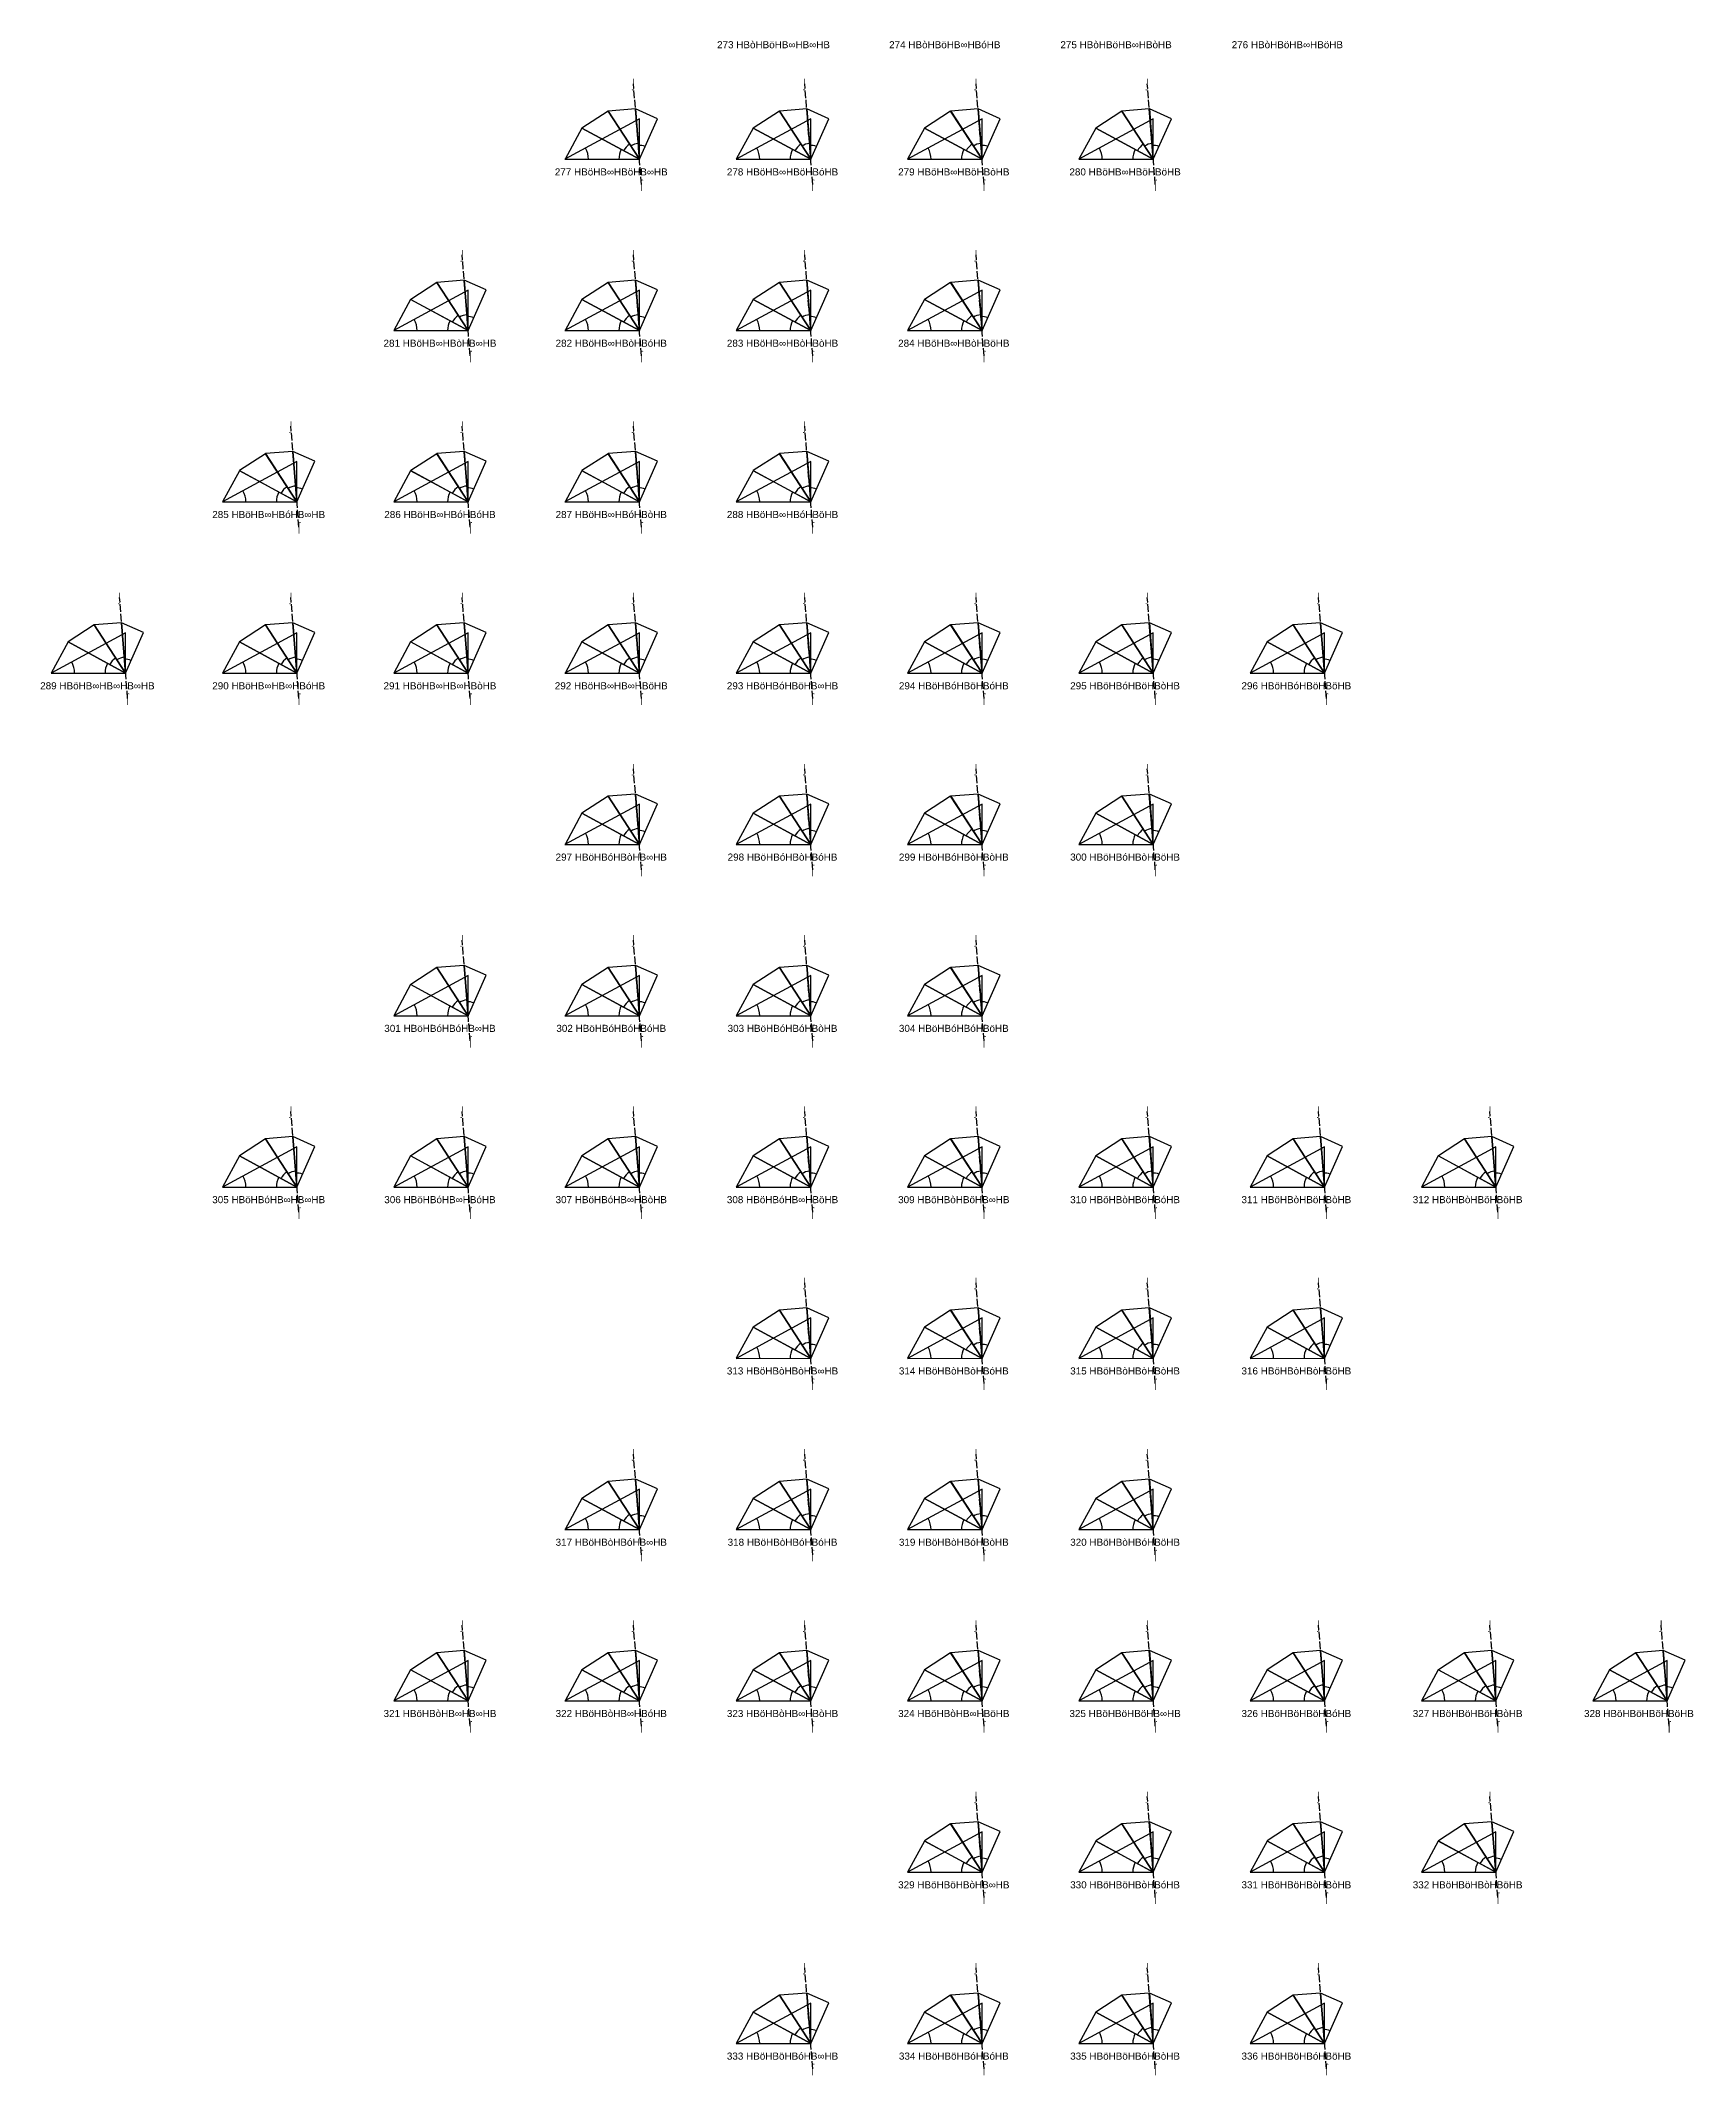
# Model space of a CAD drawing. Header units: millimetres. Extents: x 122552 to 1654769, y -10280102 to 62068.
# Drawn here: x 919741 to 1176863, y -2507444 to -2190901 of the extents above; entities that cross this region are included whole.
import ezdxf
from ezdxf.enums import TextEntityAlignment as Align

# ---------------------------------------------------------------- set-up
doc = ezdxf.new("R2010")
doc.units = ezdxf.units.MM
doc.linetypes.add('ACAD_ISO02W100', pattern=[15, 12, -3])
for name, color, linetype in [('BASE', 170, 'Continuous'), ('HYPOTENUSE', 20, 'Continuous'), ('PERPENDICULAR', 90, 'Continuous'), ('Standard', 7, 'Continuous')]:
    doc.layers.add(name, color=color, linetype=linetype)
doc.styles.add('Arial', font='arial_0.ttf')

# ---------------------------------------------------------------- blocks, each defined once
blk = doc.blocks.new('fundamental_block_GT')
at = {"color": 4}
blk.add_arc((0, -2), 277, 359.9799, 28.4254, dxfattribs=at)
at = {"layer": 'BASE'}
blk.add_line((0, 0), (879, -7), dxfattribs=at)
at = {"layer": 'HYPOTENUSE'}
blk.add_line((883, 469), (0, 0), dxfattribs=at)
at = {"layer": 'PERPENDICULAR'}
blk.add_line((879, -7), (883, 469), dxfattribs=at)

msp = doc.modelspace()

# ---------------------------------------------------------------- linework, layer by layer
at = {"linetype": 'ACAD_ISO02W100', "ltscale": 100}
for p, q in [((1013213, -2213279), (1011969, -2197594)), ((1039862, -2213279), (1038618, -2197594)), ((1066510, -2213279), (1065266, -2197594)), ((1093159, -2213279), (1091915, -2197594)), ((986564, -2239928), (985320, -2224242)), ((1013213, -2239928), (1011969, -2224242)), ((1039862, -2239928), (1038618, -2224242)), ((1066510, -2239928), (1065266, -2224242)), ((959916, -2266576), (958672, -2250891)), ((986564, -2266576), (985320, -2250891)), ((1013213, -2266576), (1011969, -2250891)), ((1039862, -2266576), (1038618, -2250891)), ((933267, -2293225), (932023, -2277540)), ((959916, -2293225), (958672, -2277540)), ((986564, -2293225), (985320, -2277540)), ((1013213, -2293225), (1011969, -2277540)), ((1039862, -2293225), (1038618, -2277540)), ((1066510, -2293225), (1065266, -2277540)), ((1093159, -2293225), (1091915, -2277540)), ((1119808, -2293225), (1118564, -2277540)), ((1013213, -2319874), (1011969, -2304188)), ((1039862, -2319874), (1038618, -2304188)), ((1066510, -2319874), (1065266, -2304188)), ((1093159, -2319874), (1091915, -2304188)), ((986564, -2346522), (985320, -2330837)), ((1013213, -2346522), (1011969, -2330837)), ((1039862, -2346522), (1038618, -2330837)), ((1066510, -2346522), (1065266, -2330837)), ((959916, -2373171), (958672, -2357486)), ((986564, -2373171), (985320, -2357486)), ((1013213, -2373171), (1011969, -2357486)), ((1039862, -2373171), (1038618, -2357486)), ((1066510, -2373171), (1065266, -2357486)), ((1093159, -2373171), (1091915, -2357486)), ((1119808, -2373171), (1118564, -2357486)), ((1146456, -2373171), (1145212, -2357486)), ((1039862, -2399820), (1038618, -2384134)), ((1066510, -2399820), (1065266, -2384134)), ((1093159, -2399820), (1091915, -2384134)), ((1119808, -2399820), (1118564, -2384134)), ((1013213, -2426468), (1011969, -2410783)), ((1039862, -2426468), (1038618, -2410783)), ((1066510, -2426468), (1065266, -2410783)), ((1093159, -2426468), (1091915, -2410783)), ((986564, -2453117), (985320, -2437432)), ((1013213, -2453117), (1011969, -2437432)), ((1039862, -2453117), (1038618, -2437432)), ((1066510, -2453117), (1065266, -2437432)), ((1093159, -2453117), (1091915, -2437432)), ((1119808, -2453117), (1118564, -2437432)), ((1146456, -2453117), (1145212, -2437432)), ((1173105, -2453117), (1171861, -2437432)), ((1066510, -2479766), (1065266, -2464080)), ((1093159, -2479766), (1091915, -2464080)), ((1119808, -2479766), (1118564, -2464080)), ((1146456, -2479766), (1145212, -2464080)), ((1039862, -2506414), (1038618, -2490729)), ((1066510, -2506414), (1065266, -2490729)), ((1093159, -2506414), (1091915, -2490729)), ((1119808, -2506414), (1118564, -2490729))]:
    msp.add_line(p, q, dxfattribs=at)

# ---------------------------------------------------------------- block references
for p, xscale, yscale, zscale, rotation in [((1012902, -2209358), 10.18429076373601, 10.18429076373601, 10.18429076373601, 123.5116672382091), ((1012902, -2209358), 8.951118371073518, 8.951118371073518, 8.951118371073518, 95.02333447641668), ((1012902, -2209358), 7.867265571232669, 7.867265571232669, 7.867265571232669, 66.5350017146181), ((1039551, -2209358), 10.18429076373601, 10.18429076373601, 10.18429076373601, 123.5116672382091), ((1039551, -2209358), 8.951118371073518, 8.951118371073518, 8.951118371073518, 95.02333447641668), ((1039551, -2209358), 7.867265571232669, 7.867265571232669, 7.867265571232669, 66.5350017146181), ((1066199, -2209358), 10.18429076373601, 10.18429076373601, 10.18429076373601, 123.5116672382091), ((1066199, -2209358), 8.951118371073518, 8.951118371073518, 8.951118371073518, 95.02333447641668), ((1066199, -2209358), 7.867265571232678, 7.867265571232678, 7.867265571232678, 66.53500171461897), ((1092848, -2209358), 10.18429076373601, 10.18429076373601, 10.18429076373601, 123.5116672382091), ((1092848, -2209358), 8.951118371073518, 8.951118371073518, 8.951118371073518, 95.02333447641668), ((1092848, -2209358), 7.867265571232678, 7.867265571232678, 7.867265571232678, 66.53500171461897), ((1012902, -2209358), 11.58735412275403, 11.58735412275403, 11.58735412275403, 152.0000000000003), ((1039551, -2209358), 11.58735412275403, 11.58735412275403, 11.58735412275403, 152.0000000000003), ((1066199, -2209358), 11.58735412275403, 11.58735412275403, 11.58735412275403, 152.0000000000003), ((1092848, -2209358), 11.58735412275403, 11.58735412275403, 11.58735412275403, 152.0000000000003), ((986253, -2236006), 8.951118371073518, 8.951118371073518, 8.951118371073518, 95.02333447641668), ((986253, -2236006), 7.867265571232669, 7.867265571232669, 7.867265571232669, 66.5350017146181), ((1012902, -2236006), 8.951118371073518, 8.951118371073518, 8.951118371073518, 95.02333447641668), ((1012902, -2236006), 7.867265571232669, 7.867265571232669, 7.867265571232669, 66.5350017146181), ((1039551, -2236006), 8.951118371073518, 8.951118371073518, 8.951118371073518, 95.02333447641668), ((1039551, -2236006), 7.867265571232669, 7.867265571232669, 7.867265571232669, 66.5350017146181), ((1066199, -2236006), 8.951118371073518, 8.951118371073518, 8.951118371073518, 95.02333447641668), ((1066199, -2236006), 7.867265571232678, 7.867265571232678, 7.867265571232678, 66.53500171461897), ((986253, -2236006), 11.58735412275403, 11.58735412275403, 11.58735412275403, 152.0000000000003), ((986253, -2236006), 10.18429076373601, 10.18429076373601, 10.18429076373601, 123.5116672382091), ((1012902, -2236006), 11.58735412275403, 11.58735412275403, 11.58735412275403, 152.0000000000003), ((1012902, -2236006), 10.18429076373601, 10.18429076373601, 10.18429076373601, 123.5116672382091), ((1039551, -2236006), 11.58735412275403, 11.58735412275403, 11.58735412275403, 152.0000000000003), ((1039551, -2236006), 10.18429076373601, 10.18429076373601, 10.18429076373601, 123.5116672382091), ((1066199, -2236006), 11.58735412275403, 11.58735412275403, 11.58735412275403, 152.0000000000003), ((1066199, -2236006), 10.18429076373601, 10.18429076373601, 10.18429076373601, 123.5116672382091), ((959605, -2262655), 10.18429076373601, 10.18429076373601, 10.18429076373601, 123.5116672382091), ((959605, -2262655), 8.951118371073518, 8.951118371073518, 8.951118371073518, 95.02333447641668), ((959605, -2262655), 7.867265571232669, 7.867265571232669, 7.867265571232669, 66.5350017146181), ((986253, -2262655), 10.18429076373601, 10.18429076373601, 10.18429076373601, 123.5116672382091), ((986253, -2262655), 8.951118371073518, 8.951118371073518, 8.951118371073518, 95.02333447641668), ((986253, -2262655), 7.867265571232669, 7.867265571232669, 7.867265571232669, 66.5350017146181), ((1012902, -2262655), 10.18429076373601, 10.18429076373601, 10.18429076373601, 123.5116672382091), ((1012902, -2262655), 8.951118371073518, 8.951118371073518, 8.951118371073518, 95.02333447641668), ((1012902, -2262655), 7.867265571232669, 7.867265571232669, 7.867265571232669, 66.5350017146181), ((1039551, -2262655), 10.18429076373601, 10.18429076373601, 10.18429076373601, 123.5116672382091), ((1039551, -2262655), 8.951118371073518, 8.951118371073518, 8.951118371073518, 95.02333447641668), ((1039551, -2262655), 7.867265571232669, 7.867265571232669, 7.867265571232669, 66.5350017146181), ((959605, -2262655), 11.58735412275403, 11.58735412275403, 11.58735412275403, 152.0000000000003), ((986253, -2262655), 11.58735412275403, 11.58735412275403, 11.58735412275403, 152.0000000000003), ((1012902, -2262655), 11.58735412275403, 11.58735412275403, 11.58735412275403, 152.0000000000003), ((1039551, -2262655), 11.58735412275403, 11.58735412275403, 11.58735412275403, 152.0000000000003), ((932956, -2289304), 10.18429076373601, 10.18429076373601, 10.18429076373601, 123.5116672382091), ((932956, -2289304), 8.951118371073518, 8.951118371073518, 8.951118371073518, 95.02333447641668), ((932956, -2289304), 7.867265571232669, 7.867265571232669, 7.867265571232669, 66.5350017146181), ((959605, -2289304), 10.18429076373601, 10.18429076373601, 10.18429076373601, 123.5116672382091), ((959605, -2289304), 8.951118371073518, 8.951118371073518, 8.951118371073518, 95.02333447641668), ((959605, -2289304), 7.867265571232669, 7.867265571232669, 7.867265571232669, 66.5350017146181), ((986253, -2289304), 10.18429076373601, 10.18429076373601, 10.18429076373601, 123.5116672382091), ((986253, -2289304), 8.951118371073518, 8.951118371073518, 8.951118371073518, 95.02333447641668), ((986253, -2289304), 7.867265571232669, 7.867265571232669, 7.867265571232669, 66.5350017146181), ((1012902, -2289304), 10.18429076373601, 10.18429076373601, 10.18429076373601, 123.5116672382091), ((1012902, -2289304), 8.951118371073518, 8.951118371073518, 8.951118371073518, 95.02333447641668), ((1012902, -2289304), 7.867265571232669, 7.867265571232669, 7.867265571232669, 66.5350017146181), ((1039551, -2289304), 10.18429076373601, 10.18429076373601, 10.18429076373601, 123.5116672382091), ((1039551, -2289304), 8.951118371073518, 8.951118371073518, 8.951118371073518, 95.02333447641668), ((1039551, -2289304), 7.867265571232669, 7.867265571232669, 7.867265571232669, 66.5350017146181), ((1066199, -2289304), 10.18429076373601, 10.18429076373601, 10.18429076373601, 123.5116672382091), ((1066199, -2289304), 8.951118371073518, 8.951118371073518, 8.951118371073518, 95.02333447641668), ((1066199, -2289304), 7.867265571232678, 7.867265571232678, 7.867265571232678, 66.53500171461897), ((1092848, -2289304), 10.18429076373601, 10.18429076373601, 10.18429076373601, 123.5116672382091), ((1092848, -2289304), 8.951118371073518, 8.951118371073518, 8.951118371073518, 95.02333447641668), ((1092848, -2289304), 7.867265571232678, 7.867265571232678, 7.867265571232678, 66.53500171461897), ((1119497, -2289304), 10.18429076373601, 10.18429076373601, 10.18429076373601, 123.5116672382091), ((1119497, -2289304), 8.951118371073518, 8.951118371073518, 8.951118371073518, 95.02333447641668), ((1119497, -2289304), 7.867265571232678, 7.867265571232678, 7.867265571232678, 66.53500171461897), ((932956, -2289304), 11.58735412275403, 11.58735412275403, 11.58735412275403, 152.0000000000003), ((959605, -2289304), 11.58735412275403, 11.58735412275403, 11.58735412275403, 152.0000000000003), ((986253, -2289304), 11.58735412275403, 11.58735412275403, 11.58735412275403, 152.0000000000003), ((1012902, -2289304), 11.58735412275403, 11.58735412275403, 11.58735412275403, 152.0000000000003), ((1039551, -2289304), 11.58735412275403, 11.58735412275403, 11.58735412275403, 152.0000000000003), ((1066199, -2289304), 11.58735412275403, 11.58735412275403, 11.58735412275403, 152.0000000000003), ((1092848, -2289304), 11.58735412275403, 11.58735412275403, 11.58735412275403, 152.0000000000003), ((1119497, -2289304), 11.58735412275403, 11.58735412275403, 11.58735412275403, 152.0000000000003), ((1012902, -2315952), 10.18429076373601, 10.18429076373601, 10.18429076373601, 123.5116672382091), ((1012902, -2315952), 8.951118371073518, 8.951118371073518, 8.951118371073518, 95.02333447641668), ((1012902, -2315952), 7.867265571232669, 7.867265571232669, 7.867265571232669, 66.5350017146181), ((1039551, -2315952), 10.18429076373601, 10.18429076373601, 10.18429076373601, 123.5116672382091), ((1039551, -2315952), 8.951118371073518, 8.951118371073518, 8.951118371073518, 95.02333447641668), ((1039551, -2315952), 7.867265571232669, 7.867265571232669, 7.867265571232669, 66.5350017146181), ((1066199, -2315952), 10.18429076373601, 10.18429076373601, 10.18429076373601, 123.5116672382091), ((1066199, -2315952), 8.951118371073518, 8.951118371073518, 8.951118371073518, 95.02333447641668), ((1066199, -2315952), 7.867265571232678, 7.867265571232678, 7.867265571232678, 66.53500171461897), ((1092848, -2315952), 10.18429076373601, 10.18429076373601, 10.18429076373601, 123.5116672382091), ((1092848, -2315952), 8.951118371073518, 8.951118371073518, 8.951118371073518, 95.02333447641668), ((1092848, -2315952), 7.867265571232678, 7.867265571232678, 7.867265571232678, 66.53500171461897), ((1012902, -2315952), 11.58735412275403, 11.58735412275403, 11.58735412275403, 152.0000000000003), ((1039551, -2315952), 11.58735412275403, 11.58735412275403, 11.58735412275403, 152.0000000000003), ((1066199, -2315952), 11.58735412275403, 11.58735412275403, 11.58735412275403, 152.0000000000003), ((1092848, -2315952), 11.58735412275403, 11.58735412275403, 11.58735412275403, 152.0000000000003), ((986253, -2342601), 10.18429076373601, 10.18429076373601, 10.18429076373601, 123.5116672382091), ((986253, -2342601), 8.951118371073518, 8.951118371073518, 8.951118371073518, 95.02333447641668), ((986253, -2342601), 7.867265571232669, 7.867265571232669, 7.867265571232669, 66.5350017146181), ((1012902, -2342601), 10.18429076373601, 10.18429076373601, 10.18429076373601, 123.5116672382091), ((1012902, -2342601), 8.951118371073518, 8.951118371073518, 8.951118371073518, 95.02333447641668), ((1012902, -2342601), 7.867265571232669, 7.867265571232669, 7.867265571232669, 66.5350017146181), ((1039551, -2342601), 10.18429076373601, 10.18429076373601, 10.18429076373601, 123.5116672382091), ((1039551, -2342601), 8.951118371073518, 8.951118371073518, 8.951118371073518, 95.02333447641668), ((1039551, -2342601), 7.867265571232669, 7.867265571232669, 7.867265571232669, 66.5350017146181), ((1066199, -2342601), 10.18429076373601, 10.18429076373601, 10.18429076373601, 123.5116672382091), ((1066199, -2342601), 8.951118371073518, 8.951118371073518, 8.951118371073518, 95.02333447641668), ((1066199, -2342601), 7.867265571232678, 7.867265571232678, 7.867265571232678, 66.53500171461897), ((986253, -2342601), 11.58735412275403, 11.58735412275403, 11.58735412275403, 152.0000000000003), ((1012902, -2342601), 11.58735412275403, 11.58735412275403, 11.58735412275403, 152.0000000000003), ((1039551, -2342601), 11.58735412275403, 11.58735412275403, 11.58735412275403, 152.0000000000003), ((1066199, -2342601), 11.58735412275403, 11.58735412275403, 11.58735412275403, 152.0000000000003), ((959605, -2369250), 8.951118371073518, 8.951118371073518, 8.951118371073518, 95.02333447641668), ((959605, -2369250), 7.867265571232669, 7.867265571232669, 7.867265571232669, 66.5350017146181), ((986253, -2369250), 8.951118371073518, 8.951118371073518, 8.951118371073518, 95.02333447641668), ((986253, -2369250), 7.867265571232669, 7.867265571232669, 7.867265571232669, 66.5350017146181), ((1012902, -2369250), 8.951118371073518, 8.951118371073518, 8.951118371073518, 95.02333447641668), ((1012902, -2369250), 7.867265571232669, 7.867265571232669, 7.867265571232669, 66.5350017146181), ((1039551, -2369250), 8.951118371073518, 8.951118371073518, 8.951118371073518, 95.02333447641668), ((1039551, -2369250), 7.867265571232669, 7.867265571232669, 7.867265571232669, 66.5350017146181), ((1066199, -2369250), 8.951118371073518, 8.951118371073518, 8.951118371073518, 95.02333447641668), ((1066199, -2369250), 7.867265571232678, 7.867265571232678, 7.867265571232678, 66.53500171461897), ((1092848, -2369250), 8.951118371073518, 8.951118371073518, 8.951118371073518, 95.02333447641668), ((1092848, -2369250), 7.867265571232678, 7.867265571232678, 7.867265571232678, 66.53500171461897), ((1119497, -2369250), 8.951118371073518, 8.951118371073518, 8.951118371073518, 95.02333447641668), ((1119497, -2369250), 7.867265571232678, 7.867265571232678, 7.867265571232678, 66.53500171461897), ((1146145, -2369250), 8.951118371073518, 8.951118371073518, 8.951118371073518, 95.02333447641668), ((1146145, -2369250), 7.867265571232678, 7.867265571232678, 7.867265571232678, 66.53500171461897), ((959605, -2369250), 11.58735412275403, 11.58735412275403, 11.58735412275403, 152.0000000000003), ((959605, -2369250), 10.18429076373601, 10.18429076373601, 10.18429076373601, 123.5116672382091), ((986253, -2369250), 11.58735412275403, 11.58735412275403, 11.58735412275403, 152.0000000000003), ((986253, -2369250), 10.18429076373601, 10.18429076373601, 10.18429076373601, 123.5116672382091), ((1012902, -2369250), 11.58735412275403, 11.58735412275403, 11.58735412275403, 152.0000000000003), ((1012902, -2369250), 10.18429076373601, 10.18429076373601, 10.18429076373601, 123.5116672382091), ((1039551, -2369250), 11.58735412275403, 11.58735412275403, 11.58735412275403, 152.0000000000003), ((1039551, -2369250), 10.18429076373601, 10.18429076373601, 10.18429076373601, 123.5116672382091), ((1066199, -2369250), 11.58735412275403, 11.58735412275403, 11.58735412275403, 152.0000000000003), ((1066199, -2369250), 10.18429076373601, 10.18429076373601, 10.18429076373601, 123.5116672382091), ((1092848, -2369250), 11.58735412275403, 11.58735412275403, 11.58735412275403, 152.0000000000003), ((1092848, -2369250), 10.18429076373601, 10.18429076373601, 10.18429076373601, 123.5116672382091), ((1119497, -2369250), 11.58735412275403, 11.58735412275403, 11.58735412275403, 152.0000000000003), ((1119497, -2369250), 10.18429076373601, 10.18429076373601, 10.18429076373601, 123.5116672382091), ((1146145, -2369250), 11.58735412275403, 11.58735412275403, 11.58735412275403, 152.0000000000003), ((1146145, -2369250), 10.18429076373601, 10.18429076373601, 10.18429076373601, 123.5116672382091), ((1039551, -2395898), 10.18429076373601, 10.18429076373601, 10.18429076373601, 123.5116672382091), ((1039551, -2395898), 8.951118371073518, 8.951118371073518, 8.951118371073518, 95.02333447641668), ((1039551, -2395898), 7.867265571232669, 7.867265571232669, 7.867265571232669, 66.5350017146181), ((1066199, -2395898), 10.18429076373601, 10.18429076373601, 10.18429076373601, 123.5116672382091), ((1066199, -2395898), 8.951118371073518, 8.951118371073518, 8.951118371073518, 95.02333447641668), ((1066199, -2395898), 7.867265571232678, 7.867265571232678, 7.867265571232678, 66.53500171461897), ((1092848, -2395898), 10.18429076373601, 10.18429076373601, 10.18429076373601, 123.5116672382091), ((1092848, -2395898), 8.951118371073518, 8.951118371073518, 8.951118371073518, 95.02333447641668), ((1092848, -2395898), 7.867265571232678, 7.867265571232678, 7.867265571232678, 66.53500171461897), ((1119497, -2395898), 10.18429076373601, 10.18429076373601, 10.18429076373601, 123.5116672382091), ((1119497, -2395898), 8.951118371073518, 8.951118371073518, 8.951118371073518, 95.02333447641668), ((1119497, -2395898), 7.867265571232678, 7.867265571232678, 7.867265571232678, 66.53500171461897), ((1039551, -2395898), 11.58735412275403, 11.58735412275403, 11.58735412275403, 152.0000000000003), ((1066199, -2395898), 11.58735412275403, 11.58735412275403, 11.58735412275403, 152.0000000000003), ((1092848, -2395898), 11.58735412275403, 11.58735412275403, 11.58735412275403, 152.0000000000003), ((1119497, -2395898), 11.58735412275403, 11.58735412275403, 11.58735412275403, 152.0000000000003), ((1012902, -2422547), 10.18429076373601, 10.18429076373601, 10.18429076373601, 123.5116672382091), ((1012902, -2422547), 8.951118371073518, 8.951118371073518, 8.951118371073518, 95.02333447641668), ((1012902, -2422547), 7.867265571232669, 7.867265571232669, 7.867265571232669, 66.5350017146181), ((1039551, -2422547), 10.18429076373601, 10.18429076373601, 10.18429076373601, 123.5116672382091), ((1039551, -2422547), 8.951118371073518, 8.951118371073518, 8.951118371073518, 95.02333447641668), ((1039551, -2422547), 7.867265571232669, 7.867265571232669, 7.867265571232669, 66.5350017146181), ((1066199, -2422547), 10.18429076373601, 10.18429076373601, 10.18429076373601, 123.5116672382091), ((1066199, -2422547), 8.951118371073518, 8.951118371073518, 8.951118371073518, 95.02333447641668), ((1066199, -2422547), 7.867265571232678, 7.867265571232678, 7.867265571232678, 66.53500171461897), ((1092848, -2422547), 10.18429076373601, 10.18429076373601, 10.18429076373601, 123.5116672382091), ((1092848, -2422547), 8.951118371073518, 8.951118371073518, 8.951118371073518, 95.02333447641668), ((1092848, -2422547), 7.867265571232678, 7.867265571232678, 7.867265571232678, 66.53500171461897), ((1012902, -2422547), 11.58735412275403, 11.58735412275403, 11.58735412275403, 152.0000000000003), ((1039551, -2422547), 11.58735412275403, 11.58735412275403, 11.58735412275403, 152.0000000000003), ((1066199, -2422547), 11.58735412275403, 11.58735412275403, 11.58735412275403, 152.0000000000003), ((1092848, -2422547), 11.58735412275403, 11.58735412275403, 11.58735412275403, 152.0000000000003), ((986253, -2449196), 10.18429076373601, 10.18429076373601, 10.18429076373601, 123.5116672382091), ((986253, -2449196), 8.951118371073518, 8.951118371073518, 8.951118371073518, 95.02333447641668), ((986253, -2449196), 7.867265571232669, 7.867265571232669, 7.867265571232669, 66.5350017146181), ((1012902, -2449196), 10.18429076373601, 10.18429076373601, 10.18429076373601, 123.5116672382091), ((1012902, -2449196), 8.951118371073518, 8.951118371073518, 8.951118371073518, 95.02333447641668), ((1012902, -2449196), 7.867265571232669, 7.867265571232669, 7.867265571232669, 66.5350017146181), ((1039551, -2449196), 10.18429076373601, 10.18429076373601, 10.18429076373601, 123.5116672382091), ((1039551, -2449196), 8.951118371073518, 8.951118371073518, 8.951118371073518, 95.02333447641668), ((1039551, -2449196), 7.867265571232669, 7.867265571232669, 7.867265571232669, 66.5350017146181), ((1066199, -2449196), 10.18429076373601, 10.18429076373601, 10.18429076373601, 123.5116672382091), ((1066199, -2449196), 8.951118371073518, 8.951118371073518, 8.951118371073518, 95.02333447641668), ((1066199, -2449196), 7.867265571232678, 7.867265571232678, 7.867265571232678, 66.53500171461897), ((1092848, -2449196), 10.18429076373601, 10.18429076373601, 10.18429076373601, 123.5116672382091), ((1092848, -2449196), 8.951118371073738, 8.951118371073738, 8.951118371073738, 95.02333447641972), ((1092848, -2449196), 7.867265571233178, 7.867265571233178, 7.867265571233178, 66.53500171462207), ((1119497, -2449196), 10.18429076373601, 10.18429076373601, 10.18429076373601, 123.5116672382091), ((1119497, -2449196), 8.951118371073738, 8.951118371073738, 8.951118371073738, 95.02333447641972), ((1119497, -2449196), 7.867265571233178, 7.867265571233178, 7.867265571233178, 66.53500171462207), ((1146145, -2449196), 10.18429076373601, 10.18429076373601, 10.18429076373601, 123.5116672382091), ((1146145, -2449196), 8.951118371073738, 8.951118371073738, 8.951118371073738, 95.02333447641972), ((1146145, -2449196), 7.867265571233178, 7.867265571233178, 7.867265571233178, 66.53500171462207), ((1172794, -2449196), 10.18429076373601, 10.18429076373601, 10.18429076373601, 123.5116672382091), ((1172794, -2449196), 8.951118371073738, 8.951118371073738, 8.951118371073738, 95.02333447641972), ((1172794, -2449196), 7.867265571233178, 7.867265571233178, 7.867265571233178, 66.53500171462207), ((986253, -2449196), 11.58735412275403, 11.58735412275403, 11.58735412275403, 152.0000000000003), ((1012902, -2449196), 11.58735412275403, 11.58735412275403, 11.58735412275403, 152.0000000000003), ((1039551, -2449196), 11.58735412275403, 11.58735412275403, 11.58735412275403, 152.0000000000003), ((1066199, -2449196), 11.58735412275403, 11.58735412275403, 11.58735412275403, 152.0000000000003), ((1092848, -2449196), 11.58735412275403, 11.58735412275403, 11.58735412275403, 152.0000000000003), ((1119497, -2449196), 11.58735412275403, 11.58735412275403, 11.58735412275403, 152.0000000000003), ((1146145, -2449196), 11.58735412275403, 11.58735412275403, 11.58735412275403, 152.0000000000003), ((1172794, -2449196), 11.58735412275403, 11.58735412275403, 11.58735412275403, 152.0000000000003), ((1066199, -2475844), 10.18429076373601, 10.18429076373601, 10.18429076373601, 123.5116672382091), ((1066199, -2475844), 8.951118371073738, 8.951118371073738, 8.951118371073738, 95.02333447641972), ((1066199, -2475844), 7.867265571233178, 7.867265571233178, 7.867265571233178, 66.53500171462207), ((1092848, -2475844), 10.18429076373601, 10.18429076373601, 10.18429076373601, 123.5116672382091), ((1092848, -2475844), 8.951118371073738, 8.951118371073738, 8.951118371073738, 95.02333447641972), ((1092848, -2475844), 7.867265571233178, 7.867265571233178, 7.867265571233178, 66.53500171462207), ((1119497, -2475844), 10.18429076373601, 10.18429076373601, 10.18429076373601, 123.5116672382091), ((1119497, -2475844), 8.951118371073738, 8.951118371073738, 8.951118371073738, 95.02333447641972), ((1119497, -2475844), 7.867265571233178, 7.867265571233178, 7.867265571233178, 66.53500171462207), ((1146145, -2475844), 10.18429076373601, 10.18429076373601, 10.18429076373601, 123.5116672382091), ((1146145, -2475844), 8.951118371073738, 8.951118371073738, 8.951118371073738, 95.02333447641972), ((1146145, -2475844), 7.867265571233178, 7.867265571233178, 7.867265571233178, 66.53500171462207), ((1066199, -2475844), 11.58735412275403, 11.58735412275403, 11.58735412275403, 152.0000000000003), ((1092848, -2475844), 11.58735412275403, 11.58735412275403, 11.58735412275403, 152.0000000000003), ((1119497, -2475844), 11.58735412275403, 11.58735412275403, 11.58735412275403, 152.0000000000003), ((1146145, -2475844), 11.58735412275403, 11.58735412275403, 11.58735412275403, 152.0000000000003), ((1039551, -2502493), 10.18429076373601, 10.18429076373601, 10.18429076373601, 123.5116672382091), ((1039551, -2502493), 8.951118371073738, 8.951118371073738, 8.951118371073738, 95.02333447641972), ((1039551, -2502493), 7.867265571233168, 7.867265571233168, 7.867265571233168, 66.53500171462122), ((1066199, -2502493), 10.18429076373601, 10.18429076373601, 10.18429076373601, 123.5116672382091), ((1066199, -2502493), 8.951118371073738, 8.951118371073738, 8.951118371073738, 95.02333447641972), ((1066199, -2502493), 7.867265571233178, 7.867265571233178, 7.867265571233178, 66.53500171462207), ((1092848, -2502493), 10.18429076373601, 10.18429076373601, 10.18429076373601, 123.5116672382091), ((1092848, -2502493), 8.951118371073738, 8.951118371073738, 8.951118371073738, 95.02333447641972), ((1092848, -2502493), 7.867265571233178, 7.867265571233178, 7.867265571233178, 66.53500171462207), ((1119497, -2502493), 10.18429076373601, 10.18429076373601, 10.18429076373601, 123.5116672382091), ((1119497, -2502493), 8.951118371073738, 8.951118371073738, 8.951118371073738, 95.02333447641972), ((1119497, -2502493), 7.867265571233178, 7.867265571233178, 7.867265571233178, 66.53500171462207), ((1039551, -2502493), 11.58735412275403, 11.58735412275403, 11.58735412275403, 152.0000000000003), ((1066199, -2502493), 11.58735412275403, 11.58735412275403, 11.58735412275403, 152.0000000000003), ((1092848, -2502493), 11.58735412275403, 11.58735412275403, 11.58735412275403, 152.0000000000003), ((1119497, -2502493), 11.58735412275403, 11.58735412275403, 11.58735412275403, 152.0000000000003)]:
    msp.add_blockref('fundamental_block_GT', p, dxfattribs=dict(xscale=xscale, yscale=yscale, zscale=zscale, rotation=rotation))
at = {"layer": 'Standard', "xscale": 13.18371388650824, "yscale": 13.18371388650824, "zscale": 13.18371388650824, "rotation": 0.4883327617913192}
for p in [(1001315, -2209358), (1027963, -2209358), (1054612, -2209358), (1081261, -2209358), (974666, -2236006), (1001315, -2236006), (1027963, -2236006), (1054612, -2236006), (948017, -2262655), (974666, -2262655), (1001315, -2262655), (1027963, -2262655), (921369, -2289304), (948017, -2289304), (974666, -2289304), (1001315, -2289304), (1027963, -2289304), (1054612, -2289304), (1081261, -2289304), (1107909, -2289304), (1001315, -2315952), (1027963, -2315952), (1054612, -2315952), (1081261, -2315952), (974666, -2342601), (1001315, -2342601), (1027963, -2342601), (1054612, -2342601), (948017, -2369250), (974666, -2369250), (1001315, -2369250), (1027963, -2369250), (1054612, -2369250), (1081261, -2369250), (1107909, -2369250), (1134558, -2369250), (1027963, -2395898), (1054612, -2395898), (1081261, -2395898), (1107909, -2395898), (1001315, -2422547), (1027963, -2422547), (1054612, -2422547), (1081261, -2422547), (974666, -2449196), (1001315, -2449196), (1027963, -2449196), (1054612, -2449196), (1081261, -2449196), (1107909, -2449196), (1134558, -2449196), (1161207, -2449196), (1054612, -2475844), (1081261, -2475844), (1107909, -2475844), (1134558, -2475844), (1027963, -2502493), (1054612, -2502493), (1081261, -2502493), (1107909, -2502493)]:
    msp.add_blockref('fundamental_block_GT', p, dxfattribs=at)

# ---------------------------------------------------------------- texts
at = {"style": 'Arial'}
for s, p in [('273 HBòHBöHB∞HB∞HB', (1033757, -2191528)), ('274 HBòHBöHB∞HBóHB', (1060406, -2191528)), ('275 HBòHBöHB∞HBòHB', (1087054, -2191528)), ('276 HBòHBöHB∞HBöHB', (1113703, -2191528)), ('⌡', (1011969, -2197594)), ('⌡', (1038618, -2197594)), ('⌡', (1065266, -2197594)), ('⌡', (1091915, -2197594)), ('277 HBöHB∞HBöHB∞HB', (1008512, -2211318)), ('⌠', (1013213, -2213279)), ('278 HBöHB∞HBöHBóHB', (1035161, -2211318)), ('⌠', (1039862, -2213279)), ('279 HBöHB∞HBöHBòHB', (1061809, -2211318)), ('⌠', (1066510, -2213279)), ('280 HBöHB∞HBöHBöHB', (1088458, -2211318)), ('⌠', (1093159, -2213279)), ('⌡', (985320, -2224242)), ('⌡', (1011969, -2224242)), ('⌡', (1038618, -2224242)), ('⌡', (1065266, -2224242)), ('281 HBöHB∞HBòHB∞HB', (981863, -2237967)), ('282 HBöHB∞HBòHBóHB', (1008512, -2237967)), ('283 HBöHB∞HBòHBòHB', (1035161, -2237967)), ('284 HBöHB∞HBòHBöHB', (1061809, -2237967)), ('⌠', (986564, -2239928)), ('⌠', (1013213, -2239928)), ('⌠', (1039862, -2239928)), ('⌠', (1066510, -2239928)), ('⌡', (958672, -2250891)), ('⌡', (985320, -2250891)), ('⌡', (1011969, -2250891)), ('⌡', (1038618, -2250891)), ('285 HBöHB∞HBóHB∞HB', (955215, -2264616)), ('⌠', (959916, -2266576)), ('286 HBöHB∞HBóHBóHB', (981863, -2264616)), ('⌠', (986564, -2266576)), ('287 HBöHB∞HBóHBòHB', (1008512, -2264616)), ('⌠', (1013213, -2266576)), ('288 HBöHB∞HBóHBöHB', (1035161, -2264616)), ('⌠', (1039862, -2266576)), ('⌡', (932023, -2277540)), ('⌡', (958672, -2277540)), ('⌡', (985320, -2277540)), ('⌡', (1011969, -2277540)), ('⌡', (1038618, -2277540)), ('⌡', (1065266, -2277540)), ('⌡', (1091915, -2277540)), ('⌡', (1118564, -2277540)), ('289 HBöHB∞HB∞HB∞HB', (928566, -2291264)), ('290 HBöHB∞HB∞HBóHB', (955215, -2291264)), ('291 HBöHB∞HB∞HBòHB', (981863, -2291264)), ('292 HBöHB∞HB∞HBöHB', (1008512, -2291264)), ('293 HBöHBóHBöHB∞HB', (1035161, -2291264)), ('294 HBöHBóHBöHBóHB', (1061809, -2291264)), ('295 HBöHBóHBöHBòHB', (1088458, -2291264)), ('296 HBöHBóHBöHBöHB', (1115107, -2291264)), ('⌠', (933267, -2293225)), ('⌠', (959916, -2293225)), ('⌠', (986564, -2293225)), ('⌠', (1013213, -2293225)), ('⌠', (1039862, -2293225)), ('⌠', (1066510, -2293225)), ('⌠', (1093159, -2293225)), ('⌠', (1119808, -2293225)), ('⌡', (1011969, -2304188)), ('⌡', (1038618, -2304188)), ('⌡', (1065266, -2304188)), ('⌡', (1091915, -2304188)), ('297 HBöHBóHBòHB∞HB', (1008512, -2317913)), ('⌠', (1013213, -2319874)), ('298 HBöHBóHBòHBóHB', (1035161, -2317913)), ('⌠', (1039862, -2319874)), ('299 HBöHBóHBòHBòHB', (1061809, -2317913)), ('⌠', (1066510, -2319874)), ('300 HBöHBóHBòHBöHB', (1088458, -2317913)), ('⌠', (1093159, -2319874)), ('⌡', (985320, -2330837)), ('⌡', (1011969, -2330837)), ('⌡', (1038618, -2330837)), ('⌡', (1065266, -2330837)), ('301 HBöHBóHBóHB∞HB', (981863, -2344562)), ('302 HBöHBóHBóHBóHB', (1008512, -2344562)), ('303 HBöHBóHBóHBòHB', (1035161, -2344562)), ('304 HBöHBóHBóHBöHB', (1061809, -2344562)), ('⌠', (986564, -2346522)), ('⌠', (1013213, -2346522)), ('⌠', (1039862, -2346522)), ('⌠', (1066510, -2346522)), ('⌡', (958672, -2357486)), ('⌡', (985320, -2357486)), ('⌡', (1011969, -2357486)), ('⌡', (1038618, -2357486)), ('⌡', (1065266, -2357486)), ('⌡', (1091915, -2357486)), ('⌡', (1118564, -2357486)), ('⌡', (1145212, -2357486)), ('305 HBöHBóHB∞HB∞HB', (955215, -2371210)), ('306 HBöHBóHB∞HBóHB', (981863, -2371210)), ('307 HBöHBóHB∞HBòHB', (1008512, -2371210)), ('308 HBöHBóHB∞HBöHB', (1035161, -2371210)), ('309 HBöHBòHBöHB∞HB', (1061809, -2371210)), ('310 HBöHBòHBöHBóHB', (1088458, -2371210)), ('311 HBöHBòHBöHBòHB', (1115107, -2371210)), ('312 HBöHBòHBöHBöHB', (1141755, -2371210)), ('⌠', (959916, -2373171)), ('⌠', (986564, -2373171)), ('⌠', (1013213, -2373171)), ('⌠', (1039862, -2373171)), ('⌠', (1066510, -2373171)), ('⌠', (1093159, -2373171)), ('⌠', (1119808, -2373171)), ('⌠', (1146456, -2373171)), ('⌡', (1038618, -2384134)), ('⌡', (1065266, -2384134)), ('⌡', (1091915, -2384134)), ('⌡', (1118564, -2384134)), ('313 HBöHBòHBòHB∞HB', (1035161, -2397859)), ('⌠', (1039862, -2399820)), ('314 HBöHBòHBòHBóHB', (1061809, -2397859)), ('⌠', (1066510, -2399820)), ('315 HBöHBòHBòHBòHB', (1088458, -2397859)), ('⌠', (1093159, -2399820)), ('316 HBöHBòHBòHBöHB', (1115107, -2397859)), ('⌠', (1119808, -2399820)), ('⌡', (1011969, -2410783)), ('⌡', (1038618, -2410783)), ('⌡', (1065266, -2410783)), ('⌡', (1091915, -2410783)), ('317 HBöHBòHBóHB∞HB', (1008512, -2424508)), ('318 HBöHBòHBóHBóHB', (1035161, -2424508)), ('319 HBöHBòHBóHBòHB', (1061809, -2424508)), ('320 HBöHBòHBóHBöHB', (1088458, -2424508)), ('⌠', (1013213, -2426468)), ('⌠', (1039862, -2426468)), ('⌠', (1066510, -2426468)), ('⌠', (1093159, -2426468)), ('⌡', (985320, -2437432)), ('⌡', (1011969, -2437432)), ('⌡', (1038618, -2437432)), ('⌡', (1065266, -2437432)), ('⌡', (1091915, -2437432)), ('⌡', (1118564, -2437432)), ('⌡', (1145212, -2437432)), ('⌡', (1171861, -2437432)), ('321 HBöHBòHB∞HB∞HB', (981863, -2451156)), ('⌠', (986564, -2453117)), ('322 HBöHBòHB∞HBóHB', (1008512, -2451156)), ('⌠', (1013213, -2453117)), ('323 HBöHBòHB∞HBòHB', (1035161, -2451156)), ('⌠', (1039862, -2453117)), ('324 HBöHBòHB∞HBöHB', (1061809, -2451156)), ('⌠', (1066510, -2453117)), ('325 HBöHBöHBöHB∞HB', (1088458, -2451156)), ('⌠', (1093159, -2453117)), ('326 HBöHBöHBöHBóHB', (1115107, -2451156)), ('⌠', (1119808, -2453117)), ('327 HBöHBöHBöHBòHB', (1141755, -2451156)), ('⌠', (1146456, -2453117)), ('328 HBöHBöHBöHBöHB', (1168404, -2451156)), ('⌠', (1173105, -2453117)), ('⌡', (1065266, -2464080)), ('⌡', (1091915, -2464080)), ('⌡', (1118564, -2464080)), ('⌡', (1145212, -2464080)), ('329 HBöHBöHBòHB∞HB', (1061809, -2477805)), ('330 HBöHBöHBòHBóHB', (1088458, -2477805)), ('331 HBöHBöHBòHBòHB', (1115107, -2477805)), ('332 HBöHBöHBòHBöHB', (1141755, -2477805)), ('⌠', (1066510, -2479766)), ('⌠', (1093159, -2479766)), ('⌠', (1119808, -2479766)), ('⌠', (1146456, -2479766)), ('⌡', (1038618, -2490729)), ('⌡', (1065266, -2490729)), ('⌡', (1091915, -2490729)), ('⌡', (1118564, -2490729)), ('333 HBöHBöHBóHB∞HB', (1035161, -2504454)), ('334 HBöHBöHBóHBóHB', (1061809, -2504454)), ('335 HBöHBöHBóHBòHB', (1088458, -2504454)), ('336 HBöHBöHBóHBöHB', (1115107, -2504454)), ('⌠', (1039862, -2506414)), ('⌠', (1066510, -2506414)), ('⌠', (1093159, -2506414)), ('⌠', (1119808, -2506414))]:
    msp.add_text(s, height=1100, dxfattribs=at).set_placement(p, align=Align.MIDDLE_CENTER)

doc.saveas('drawing.dxf')
